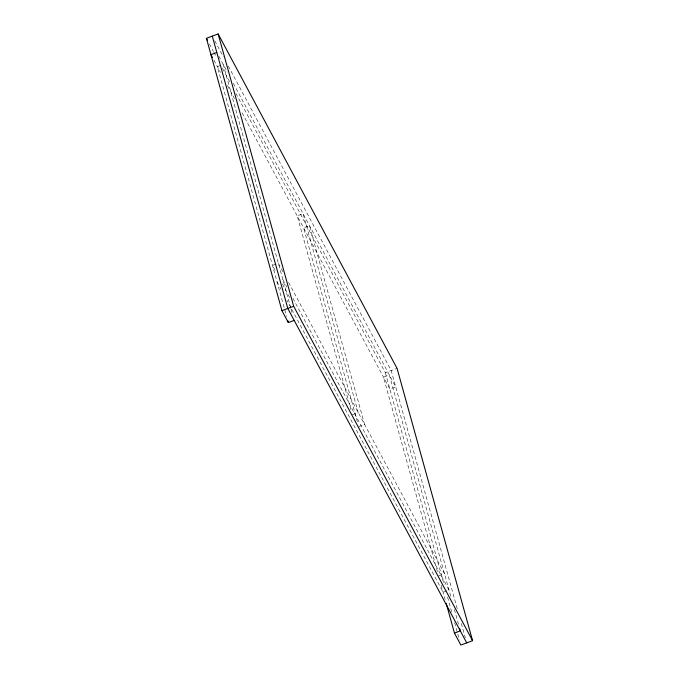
<?xml version="1.0" encoding="UTF-8"?>
<svg xmlns="http://www.w3.org/2000/svg" width="679" height="679" viewBox="0 0 679 679"><rect width="100%" height="100%" fill="white"/><g stroke="black" fill="none" stroke-linecap="round" stroke-linejoin="round"><path stroke-width="0.51" stroke-dasharray="3.4 2.55" d="M235.902 93.422L385.332 372.729L397.062 368.366M352.342 414.682L358.206 412.501L303.072 213.707L297.215 215.888L350.933 409.59M358.733 426.624L364.598 424.443L309.463 225.649L303.598 227.83L357.884 423.569M438.6 575.919L444.465 573.738L288.346 281.921M214.785 40.799L223.281 56.68M228.271 66.024L391.197 370.547L457.663 610.234M218.782 56.145L227.312 72.084M233.304 83.296L395.73 386.886L389.865 389.067L240.935 110.702M209.421 43.914L213.418 51.392M213.919 52.325L216.414 56.994M222.415 68.206L229.909 82.218M213.902 60.168L220.446 72.398M227.44 85.478L234.442 98.557M282.837 271.625L278.339 263.214L272.474 265.396L275.971 271.94M282.863 279.553L286.869 287.03M292.878 298.259L448.997 590.076L443.132 592.258L287.013 300.441M282.481 284.102L290.485 299.066M277.007 281.734L281.004 289.212M461.347 623.492L465.302 637.768M450.712 596.247L389.339 374.944L383.474 377.125L437.497 571.913M454.387 609.504L458.911 625.826M385.332 372.729L444.168 584.882M447.563 597.113L451.807 612.416M454.633 622.609L459.437 639.949M441.155 585.111L445.127 599.455M290.799 308.164L223.204 64.412L217.339 66.593L286.631 316.465M291.087 309.183L292.496 314.284"/><path stroke-width="1.02" d="M294.194 320.395L288.329 322.576L281.938 310.634L206.416 38.313L218.146 33.95L397.062 368.366L472.584 640.687L460.854 645.05L454.463 633.108L446.264 603.529M216.813 52.47L210.948 54.651L212.425 57.409M281.938 310.634L293.668 306.271L472.584 640.687M454.463 633.108L460.328 630.927L459.759 628.89M206.416 38.313L207.418 40.18M466.719 642.869L287.803 308.453L212.281 36.131M218.146 33.95L293.668 306.271M287.769 320.539L288.329 322.576"/></g></svg>
